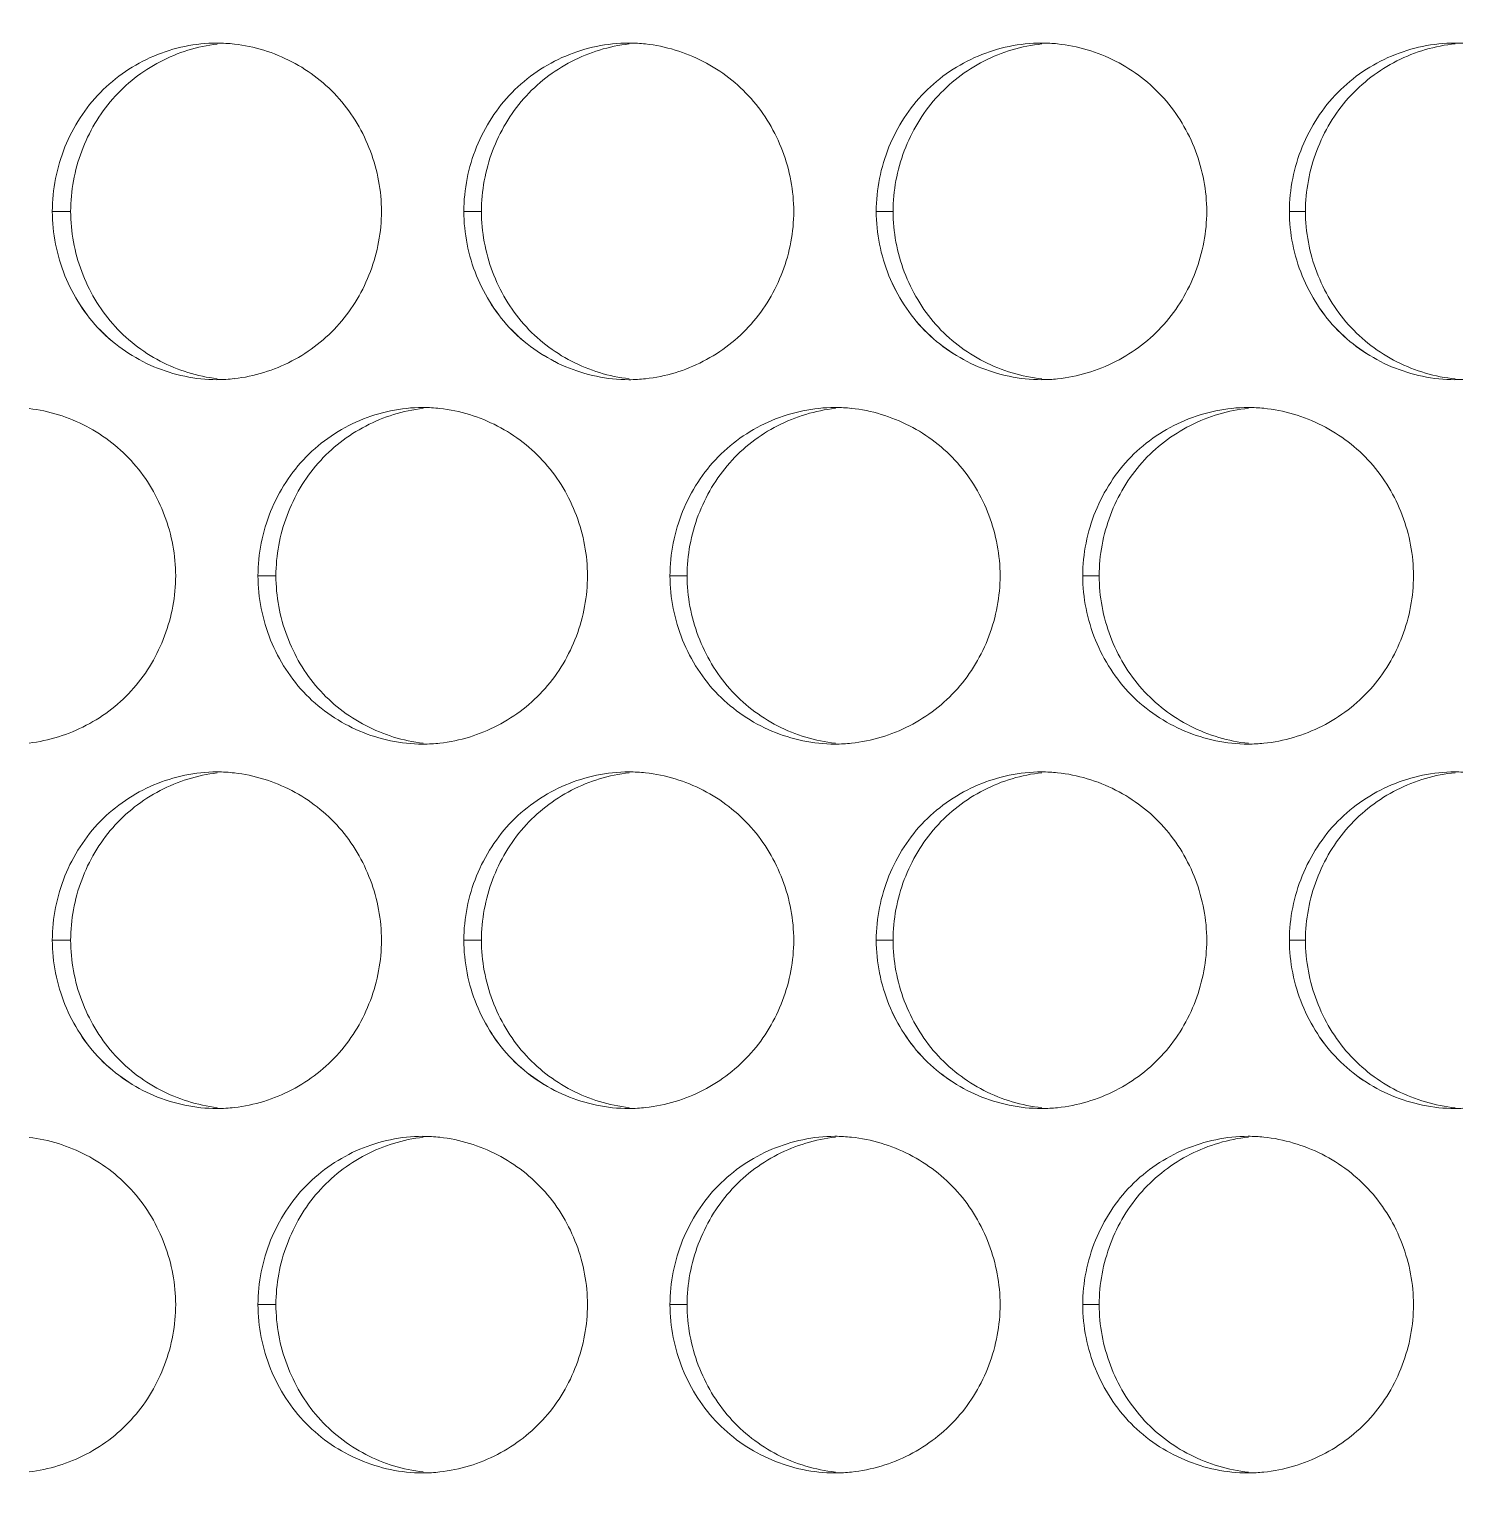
# Model space of a CAD drawing. Header units: millimetres. Extents: x 1177 to 4147, y 93 to 2194.
# Drawn here: x 1637.77 to 1663.32, y 1661.12 to 1687.1 of the extents above; entities that cross this region are included whole.
import ezdxf

# ---------------------------------------------------------------- set-up
doc = ezdxf.new("R2010")
doc.units = ezdxf.units.MM
doc.header["$LTSCALE"] = 0.1
doc.layers.get('0').update_dxf_attribs({"lineweight": 13})
doc.layers.add('标注', color=251, linetype='Continuous', lineweight=9)

msp = doc.modelspace()

# ---------------------------------------------------------------- linework, layer by layer
for radius, start, end in [(196.75, 204.56225, 43.01001), (177.334, 204.90538, 48.55999), (177.047, 204.9052, 48.6494), (168.077, 204.78787, 51.55568), (165.455, 204.70676, 52.44821)]:
    msp.add_arc((1812.49, 1686.895), radius, start, end)
at = {"layer": '标注'}
for p, q in [((1638.506, 1683.856), (1638.179, 1683.856)), ((1638.506, 1683.856), (1638.179, 1683.856)), ((1645.828, 1683.856), (1645.515, 1683.856)), ((1645.828, 1683.856), (1645.515, 1683.856)), ((1653.166, 1683.856), (1652.866, 1683.856)), ((1653.166, 1683.856), (1652.866, 1683.856)), ((1660.517, 1683.856), (1660.231, 1683.856)), ((1660.517, 1683.856), (1660.231, 1683.856)), ((1642.165, 1677.361), (1641.845, 1677.361)), ((1649.495, 1677.361), (1649.189, 1677.361)), ((1656.84, 1677.361), (1656.547, 1677.361)), ((1638.506, 1670.866), (1638.179, 1670.866)), ((1638.506, 1670.866), (1638.179, 1670.866)), ((1645.828, 1670.866), (1645.515, 1670.866)), ((1645.828, 1670.866), (1645.515, 1670.866)), ((1653.166, 1670.866), (1652.866, 1670.866)), ((1653.166, 1670.866), (1652.866, 1670.866)), ((1660.517, 1670.866), (1660.231, 1670.866)), ((1660.517, 1670.866), (1660.231, 1670.866)), ((1642.165, 1664.371), (1641.845, 1664.371)), ((1649.495, 1664.371), (1649.189, 1664.371)), ((1656.84, 1664.371), (1656.547, 1664.371))]:
    msp.add_line(p, q, dxfattribs=at)
for centre, radius, start, end in [((1641.111, 1684.117), 2.739, 86.5917, 89.9937), ((1641.111, 1684.117), 2.739, 86.5917, 89.9937), ((1641.108, 1684.063), 2.793, 83.4837, 86.5922), ((1641.108, 1684.063), 2.793, 83.4837, 86.5922), ((1648.453, 1684.107), 2.749, 86.7509, 89.9943), ((1648.453, 1684.107), 2.749, 86.7509, 89.9943), ((1648.45, 1684.056), 2.801, 83.7856, 86.7514), ((1648.45, 1684.056), 2.801, 83.7856, 86.7514), ((1655.81, 1684.098), 2.758, 86.9087, 89.9949), ((1655.81, 1684.098), 2.758, 86.9087, 89.9949), ((1655.807, 1684.049), 2.808, 84.085, 86.9091), ((1655.807, 1684.049), 2.808, 84.085, 86.9091), ((1663.181, 1684.089), 2.767, 87.065, 89.9954), ((1663.181, 1684.089), 2.767, 87.065, 89.9954), ((1641.111, 1683.596), 2.739, 270.0063, 273.4083), ((1641.111, 1683.596), 2.739, 270.0063, 273.4083), ((1641.108, 1683.65), 2.793, 273.4078, 276.5163), ((1641.108, 1683.65), 2.793, 273.4078, 276.5163), ((1648.453, 1683.605), 2.749, 270.0057, 273.2491), ((1648.453, 1683.605), 2.749, 270.0057, 273.2491), ((1648.45, 1683.657), 2.801, 273.2486, 276.2144), ((1648.45, 1683.657), 2.801, 273.2486, 276.2144), ((1655.81, 1683.615), 2.758, 270.0051, 273.0913), ((1655.81, 1683.615), 2.758, 270.0051, 273.0913), ((1655.807, 1683.664), 2.808, 273.0909, 275.915), ((1655.807, 1683.664), 2.808, 273.0909, 275.915), ((1663.181, 1683.624), 2.767, 270.0046, 272.935), ((1663.181, 1683.624), 2.767, 270.0046, 272.935), ((1644.78, 1677.617), 2.744, 86.6715, 89.994), ((1644.777, 1677.564), 2.797, 83.635, 86.672), ((1652.13, 1677.607), 2.754, 86.83, 89.9946), ((1652.127, 1677.557), 2.804, 83.9356, 86.8305), ((1659.494, 1677.598), 2.763, 86.987, 89.9951), ((1659.491, 1677.55), 2.811, 84.2338, 86.9874), ((1644.78, 1677.105), 2.744, 270.006, 273.3285), ((1644.777, 1677.158), 2.797, 273.328, 276.365), ((1652.13, 1677.115), 2.754, 270.0054, 273.17), ((1652.127, 1677.165), 2.804, 273.1695, 276.0644), ((1659.494, 1677.124), 2.763, 270.0049, 273.013), ((1659.491, 1677.172), 2.811, 273.0126, 275.7662), ((1641.111, 1671.127), 2.739, 86.5917, 89.9937), ((1641.111, 1671.127), 2.739, 86.5917, 89.9937), ((1641.108, 1671.073), 2.793, 83.4837, 86.5922), ((1641.108, 1671.073), 2.793, 83.4837, 86.5922), ((1648.453, 1671.117), 2.749, 86.7509, 89.9943), ((1648.453, 1671.117), 2.749, 86.7509, 89.9943), ((1648.45, 1671.065), 2.801, 83.7856, 86.7514), ((1648.45, 1671.065), 2.801, 83.7856, 86.7514), ((1655.81, 1671.108), 2.758, 86.9087, 89.9949), ((1655.81, 1671.108), 2.758, 86.9087, 89.9949), ((1655.807, 1671.058), 2.808, 84.085, 86.9091), ((1655.807, 1671.058), 2.808, 84.085, 86.9091), ((1663.181, 1671.099), 2.767, 87.065, 89.9954), ((1663.181, 1671.099), 2.767, 87.065, 89.9954), ((1641.111, 1670.605), 2.739, 270.0063, 273.4083), ((1641.111, 1670.605), 2.739, 270.0063, 273.4083), ((1641.108, 1670.659), 2.793, 273.4078, 276.5163), ((1641.108, 1670.659), 2.793, 273.4078, 276.5163), ((1648.453, 1670.615), 2.749, 270.0057, 273.2491), ((1648.453, 1670.615), 2.749, 270.0057, 273.2491), ((1648.45, 1670.667), 2.801, 273.2486, 276.2144), ((1648.45, 1670.667), 2.801, 273.2486, 276.2144), ((1655.81, 1670.624), 2.758, 270.0051, 273.0913), ((1655.81, 1670.624), 2.758, 270.0051, 273.0913), ((1655.807, 1670.674), 2.808, 273.0909, 275.915), ((1655.807, 1670.674), 2.808, 273.0909, 275.915), ((1663.181, 1670.633), 2.767, 270.0046, 272.935), ((1663.181, 1670.633), 2.767, 270.0046, 272.935), ((1644.78, 1664.626), 2.744, 86.6715, 89.994), ((1644.777, 1664.574), 2.797, 83.635, 86.672), ((1652.13, 1664.617), 2.754, 86.83, 89.9946), ((1652.127, 1664.566), 2.804, 83.9356, 86.8305), ((1659.494, 1664.608), 2.763, 86.987, 89.9951), ((1659.491, 1664.56), 2.811, 84.2338, 86.9874), ((1644.78, 1664.115), 2.744, 270.006, 273.3285), ((1644.777, 1664.168), 2.797, 273.328, 276.365), ((1652.13, 1664.125), 2.754, 270.0054, 273.17), ((1652.127, 1664.175), 2.804, 273.1695, 276.0644), ((1659.494, 1664.134), 2.763, 270.0049, 273.013), ((1659.491, 1664.182), 2.811, 273.0126, 275.7662)]:
    msp.add_arc(centre, radius, start, end, dxfattribs=at)
msp.add_spline([(2027.49, 1819.182), (1864.296, 1806.369), (1766.772, 1737.15), (1658.757, 1615.796), (1597.49, 1595.163)], degree=3, dxfattribs=at)
for points, knots in [([(1641.119, 1686.838), (1640.766, 1686.798), (1640.067, 1686.58), (1639.201, 1685.903), (1638.642, 1684.949), (1638.506, 1684.22), (1638.506, 1683.856)], [0, 0, 0, 0, 0.247448, 0.496162, 0.747255, 1, 1, 1, 1]), ([(1641.119, 1686.838), (1640.766, 1686.798), (1640.067, 1686.58), (1639.201, 1685.903), (1638.642, 1684.949), (1638.506, 1684.22), (1638.506, 1683.856)], [0, 0, 0, 0, 0.247448, 0.496162, 0.747255, 1, 1, 1, 1]), ([(1644.046, 1683.856), (1644.046, 1684.22), (1643.909, 1684.95), (1643.348, 1685.904), (1642.48, 1686.581), (1641.779, 1686.798), (1641.425, 1686.838)], [0, 0, 0, 0, 0.252469, 0.503469, 0.752319, 1, 1, 1, 1]), ([(1644.046, 1683.856), (1644.046, 1684.22), (1643.909, 1684.95), (1643.348, 1685.904), (1642.48, 1686.581), (1641.779, 1686.798), (1641.425, 1686.838)], [0, 0, 0, 0, 0.252469, 0.503469, 0.752319, 1, 1, 1, 1]), ([(1648.461, 1686.84), (1648.106, 1686.801), (1647.402, 1686.586), (1646.529, 1685.91), (1645.966, 1684.953), (1645.828, 1684.221), (1645.828, 1683.856)], [0, 0, 0, 0, 0.247668, 0.496469, 0.747461, 1, 1, 1, 1]), ([(1648.461, 1686.84), (1648.106, 1686.801), (1647.402, 1686.586), (1646.529, 1685.91), (1645.966, 1684.953), (1645.828, 1684.221), (1645.828, 1683.856)], [0, 0, 0, 0, 0.247668, 0.496469, 0.747461, 1, 1, 1, 1]), ([(1651.395, 1683.856), (1651.395, 1684.221), (1651.256, 1684.954), (1650.69, 1685.91), (1649.815, 1686.586), (1649.11, 1686.801), (1648.754, 1686.84)], [0, 0, 0, 0, 0.252265, 0.503165, 0.752101, 1, 1, 1, 1]), ([(1651.395, 1683.856), (1651.395, 1684.221), (1651.256, 1684.954), (1650.69, 1685.91), (1649.815, 1686.586), (1649.11, 1686.801), (1648.754, 1686.84)], [0, 0, 0, 0, 0.252265, 0.503165, 0.752101, 1, 1, 1, 1]), ([(1655.818, 1686.841), (1655.46, 1686.804), (1654.752, 1686.592), (1653.873, 1685.916), (1653.305, 1684.957), (1653.166, 1684.222), (1653.166, 1683.856)], [0, 0, 0, 0, 0.247878, 0.496764, 0.747659, 1, 1, 1, 1]), ([(1655.818, 1686.841), (1655.46, 1686.804), (1654.752, 1686.592), (1653.873, 1685.916), (1653.305, 1684.957), (1653.166, 1684.222), (1653.166, 1683.856)], [0, 0, 0, 0, 0.247878, 0.496764, 0.747659, 1, 1, 1, 1]), ([(1658.757, 1683.856), (1658.757, 1684.222), (1658.617, 1684.958), (1658.047, 1685.916), (1657.165, 1686.592), (1656.455, 1686.804), (1656.097, 1686.841)], [0, 0, 0, 0, 0.25207, 0.502874, 0.751892, 1, 1, 1, 1]), ([(1658.757, 1683.856), (1658.757, 1684.222), (1658.617, 1684.958), (1658.047, 1685.916), (1657.165, 1686.592), (1656.455, 1686.804), (1656.097, 1686.841)], [0, 0, 0, 0, 0.25207, 0.502874, 0.751892, 1, 1, 1, 1]), ([(1663.188, 1686.843), (1662.829, 1686.807), (1662.116, 1686.597), (1661.23, 1685.922), (1660.657, 1684.961), (1660.517, 1684.223), (1660.517, 1683.856)], [0, 0, 0, 0, 0.248078, 0.497046, 0.747849, 1, 1, 1, 1]), ([(1663.188, 1686.843), (1662.829, 1686.807), (1662.116, 1686.597), (1661.23, 1685.922), (1660.657, 1684.961), (1660.517, 1684.223), (1660.517, 1683.856)], [0, 0, 0, 0, 0.248078, 0.497046, 0.747849, 1, 1, 1, 1]), ([(1638.506, 1683.856), (1638.506, 1683.493), (1638.642, 1682.763), (1639.201, 1681.809), (1640.067, 1681.132), (1640.766, 1680.915), (1641.119, 1680.874)], [0, 0, 0, 0, 0.252745, 0.503838, 0.752552, 1, 1, 1, 1]), ([(1638.506, 1683.856), (1638.506, 1683.493), (1638.642, 1682.763), (1639.201, 1681.809), (1640.067, 1681.132), (1640.766, 1680.915), (1641.119, 1680.874)], [0, 0, 0, 0, 0.252745, 0.503838, 0.752552, 1, 1, 1, 1]), ([(1641.425, 1680.874), (1641.779, 1680.915), (1642.48, 1681.132), (1643.348, 1681.809), (1643.909, 1682.763), (1644.046, 1683.493), (1644.046, 1683.856)], [0, 0, 0, 0, 0.247681, 0.496531, 0.747531, 1, 1, 1, 1]), ([(1641.425, 1680.874), (1641.779, 1680.915), (1642.48, 1681.132), (1643.348, 1681.809), (1643.909, 1682.763), (1644.046, 1683.493), (1644.046, 1683.856)], [0, 0, 0, 0, 0.247681, 0.496531, 0.747531, 1, 1, 1, 1]), ([(1645.828, 1683.856), (1645.828, 1683.492), (1645.966, 1682.759), (1646.529, 1681.803), (1647.402, 1681.127), (1648.106, 1680.912), (1648.461, 1680.873)], [0, 0, 0, 0, 0.252539, 0.503531, 0.752332, 1, 1, 1, 1]), ([(1645.828, 1683.856), (1645.828, 1683.492), (1645.966, 1682.759), (1646.529, 1681.803), (1647.402, 1681.127), (1648.106, 1680.912), (1648.461, 1680.873)], [0, 0, 0, 0, 0.252539, 0.503531, 0.752332, 1, 1, 1, 1]), ([(1648.754, 1680.873), (1649.11, 1680.911), (1649.815, 1681.126), (1650.69, 1681.802), (1651.256, 1682.759), (1651.395, 1683.492), (1651.395, 1683.856)], [0, 0, 0, 0, 0.247899, 0.496835, 0.747735, 1, 1, 1, 1]), ([(1648.754, 1680.873), (1649.11, 1680.911), (1649.815, 1681.126), (1650.69, 1681.802), (1651.256, 1682.759), (1651.395, 1683.492), (1651.395, 1683.856)], [0, 0, 0, 0, 0.247899, 0.496835, 0.747735, 1, 1, 1, 1]), ([(1653.166, 1683.856), (1653.166, 1683.49), (1653.305, 1682.755), (1653.873, 1681.797), (1654.752, 1681.121), (1655.46, 1680.908), (1655.818, 1680.871)], [0, 0, 0, 0, 0.252341, 0.503236, 0.752122, 1, 1, 1, 1]), ([(1653.166, 1683.856), (1653.166, 1683.49), (1653.305, 1682.755), (1653.873, 1681.797), (1654.752, 1681.121), (1655.46, 1680.908), (1655.818, 1680.871)], [0, 0, 0, 0, 0.252341, 0.503236, 0.752122, 1, 1, 1, 1]), ([(1656.097, 1680.871), (1656.455, 1680.908), (1657.165, 1681.121), (1658.047, 1681.796), (1658.617, 1682.755), (1658.757, 1683.49), (1658.757, 1683.856)], [0, 0, 0, 0, 0.248108, 0.497126, 0.74793, 1, 1, 1, 1]), ([(1656.097, 1680.871), (1656.455, 1680.908), (1657.165, 1681.121), (1658.047, 1681.796), (1658.617, 1682.755), (1658.757, 1683.49), (1658.757, 1683.856)], [0, 0, 0, 0, 0.248108, 0.497126, 0.74793, 1, 1, 1, 1]), ([(1660.517, 1683.856), (1660.517, 1683.489), (1660.657, 1682.752), (1661.23, 1681.791), (1662.116, 1681.116), (1662.829, 1680.905), (1663.188, 1680.87)], [0, 0, 0, 0, 0.252151, 0.502954, 0.751922, 1, 1, 1, 1]), ([(1660.517, 1683.856), (1660.517, 1683.489), (1660.657, 1682.752), (1661.23, 1681.791), (1662.116, 1681.116), (1662.829, 1680.905), (1663.188, 1680.87)], [0, 0, 0, 0, 0.252151, 0.502954, 0.751922, 1, 1, 1, 1]), ([(1638.405, 1682.709), (1638.55, 1682.35), (1638.977, 1681.681), (1639.636, 1681.238), (1639.99, 1681.088)], [0, 0, 0, 0, 0.502056, 1, 1, 1, 1]), ([(1645.741, 1682.709), (1645.887, 1682.35), (1646.315, 1681.68), (1646.976, 1681.238), (1647.33, 1681.088)], [0, 0, 0, 0, 0.501859, 1, 1, 1, 1]), ([(1653.093, 1682.709), (1653.239, 1682.35), (1653.668, 1681.68), (1654.33, 1681.238), (1654.684, 1681.088)], [0, 0, 0, 0, 0.501671, 1, 1, 1, 1]), ([(1660.459, 1682.709), (1660.605, 1682.35), (1661.035, 1681.68), (1661.698, 1681.238), (1662.053, 1681.088)], [0, 0, 0, 0, 0.501492, 1, 1, 1, 1]), ([(1640.378, 1677.361), (1640.378, 1677.724), (1640.241, 1678.453), (1639.683, 1679.406), (1638.818, 1680.083), (1638.119, 1680.301), (1637.766, 1680.342)], [0, 0, 0, 0, 0.252574, 0.503626, 0.752432, 1, 1, 1, 1]), ([(1644.789, 1680.344), (1644.434, 1680.304), (1643.733, 1680.088), (1642.863, 1679.411), (1642.302, 1678.456), (1642.165, 1677.725), (1642.165, 1677.361)], [0, 0, 0, 0, 0.247559, 0.496317, 0.747359, 1, 1, 1, 1]), ([(1647.719, 1677.361), (1647.719, 1677.725), (1647.581, 1678.457), (1647.018, 1679.412), (1646.146, 1680.088), (1645.443, 1680.304), (1645.087, 1680.344)], [0, 0, 0, 0, 0.252366, 0.503316, 0.752209, 1, 1, 1, 1]), ([(1652.138, 1680.345), (1651.781, 1680.307), (1651.075, 1680.094), (1650.199, 1679.417), (1649.633, 1678.46), (1649.495, 1677.726), (1649.495, 1677.361)], [0, 0, 0, 0, 0.247774, 0.496618, 0.747561, 1, 1, 1, 1]), ([(1655.074, 1677.361), (1655.074, 1677.727), (1654.935, 1678.461), (1654.367, 1679.418), (1653.488, 1680.094), (1652.781, 1680.308), (1652.423, 1680.346)], [0, 0, 0, 0, 0.252166, 0.503018, 0.751995, 1, 1, 1, 1]), ([(1659.501, 1680.347), (1659.143, 1680.311), (1658.433, 1680.099), (1657.55, 1679.424), (1656.979, 1678.464), (1656.84, 1677.728), (1656.84, 1677.361)], [0, 0, 0, 0, 0.247979, 0.496907, 0.747755, 1, 1, 1, 1]), ([(1662.443, 1677.361), (1662.443, 1677.728), (1662.303, 1678.464), (1661.73, 1679.424), (1660.845, 1680.099), (1660.133, 1680.311), (1659.774, 1680.347)], [0, 0, 0, 0, 0.251975, 0.502732, 0.751792, 1, 1, 1, 1]), ([(1637.766, 1674.38), (1638.119, 1674.421), (1638.818, 1674.639), (1639.683, 1675.316), (1640.241, 1676.269), (1640.378, 1676.998), (1640.378, 1677.361)], [0, 0, 0, 0, 0.247568, 0.496374, 0.747426, 1, 1, 1, 1]), ([(1642.165, 1677.361), (1642.165, 1676.997), (1642.302, 1676.266), (1642.863, 1675.311), (1643.733, 1674.634), (1644.434, 1674.418), (1644.789, 1674.378)], [0, 0, 0, 0, 0.252641, 0.503683, 0.752441, 1, 1, 1, 1]), ([(1645.087, 1674.378), (1645.443, 1674.418), (1646.146, 1674.634), (1647.018, 1675.31), (1647.581, 1676.265), (1647.719, 1676.997), (1647.719, 1677.361)], [0, 0, 0, 0, 0.247791, 0.496684, 0.747634, 1, 1, 1, 1]), ([(1649.495, 1677.361), (1649.495, 1676.996), (1649.633, 1676.262), (1650.199, 1675.305), (1651.075, 1674.629), (1651.781, 1674.415), (1652.138, 1674.377)], [0, 0, 0, 0, 0.252439, 0.503382, 0.752226, 1, 1, 1, 1]), ([(1652.423, 1674.377), (1652.781, 1674.415), (1653.488, 1674.628), (1654.367, 1675.304), (1654.935, 1676.262), (1655.074, 1676.996), (1655.074, 1677.361)], [0, 0, 0, 0, 0.248005, 0.496982, 0.747834, 1, 1, 1, 1]), ([(1656.84, 1677.361), (1656.84, 1676.995), (1656.979, 1676.258), (1657.55, 1675.299), (1658.433, 1674.623), (1659.143, 1674.412), (1659.501, 1674.375)], [0, 0, 0, 0, 0.252245, 0.503093, 0.752021, 1, 1, 1, 1]), ([(1659.774, 1674.375), (1660.133, 1674.412), (1660.845, 1674.623), (1661.73, 1675.298), (1662.303, 1676.258), (1662.443, 1676.995), (1662.443, 1677.361)], [0, 0, 0, 0, 0.248208, 0.497268, 0.748025, 1, 1, 1, 1]), ([(1641.119, 1673.848), (1640.766, 1673.807), (1640.067, 1673.59), (1639.201, 1672.913), (1638.642, 1671.959), (1638.506, 1671.229), (1638.506, 1670.866)], [0, 0, 0, 0, 0.247448, 0.496162, 0.747255, 1, 1, 1, 1]), ([(1641.119, 1673.848), (1640.766, 1673.807), (1640.067, 1673.59), (1639.201, 1672.913), (1638.642, 1671.959), (1638.506, 1671.229), (1638.506, 1670.866)], [0, 0, 0, 0, 0.247448, 0.496162, 0.747255, 1, 1, 1, 1]), ([(1644.046, 1670.866), (1644.046, 1671.23), (1643.909, 1671.96), (1643.348, 1672.914), (1642.48, 1673.59), (1641.779, 1673.808), (1641.425, 1673.848)], [0, 0, 0, 0, 0.252469, 0.503469, 0.752319, 1, 1, 1, 1]), ([(1644.046, 1670.866), (1644.046, 1671.23), (1643.909, 1671.96), (1643.348, 1672.914), (1642.48, 1673.59), (1641.779, 1673.808), (1641.425, 1673.848)], [0, 0, 0, 0, 0.252469, 0.503469, 0.752319, 1, 1, 1, 1]), ([(1648.461, 1673.85), (1648.106, 1673.811), (1647.402, 1673.596), (1646.529, 1672.919), (1645.966, 1671.963), (1645.828, 1671.231), (1645.828, 1670.866)], [0, 0, 0, 0, 0.247668, 0.496469, 0.747461, 1, 1, 1, 1]), ([(1648.461, 1673.85), (1648.106, 1673.811), (1647.402, 1673.596), (1646.529, 1672.919), (1645.966, 1671.963), (1645.828, 1671.231), (1645.828, 1670.866)], [0, 0, 0, 0, 0.247668, 0.496469, 0.747461, 1, 1, 1, 1]), ([(1651.395, 1670.866), (1651.395, 1671.231), (1651.256, 1671.964), (1650.69, 1672.92), (1649.815, 1673.596), (1649.11, 1673.811), (1648.754, 1673.85)], [0, 0, 0, 0, 0.252265, 0.503165, 0.752101, 1, 1, 1, 1]), ([(1651.395, 1670.866), (1651.395, 1671.231), (1651.256, 1671.964), (1650.69, 1672.92), (1649.815, 1673.596), (1649.11, 1673.811), (1648.754, 1673.85)], [0, 0, 0, 0, 0.252265, 0.503165, 0.752101, 1, 1, 1, 1]), ([(1655.818, 1673.851), (1655.46, 1673.814), (1654.752, 1673.601), (1653.873, 1672.925), (1653.305, 1671.967), (1653.166, 1671.232), (1653.166, 1670.866)], [0, 0, 0, 0, 0.247878, 0.496764, 0.747659, 1, 1, 1, 1]), ([(1655.818, 1673.851), (1655.46, 1673.814), (1654.752, 1673.601), (1653.873, 1672.925), (1653.305, 1671.967), (1653.166, 1671.232), (1653.166, 1670.866)], [0, 0, 0, 0, 0.247878, 0.496764, 0.747659, 1, 1, 1, 1]), ([(1658.757, 1670.866), (1658.757, 1671.232), (1658.617, 1671.967), (1658.047, 1672.926), (1657.165, 1673.601), (1656.455, 1673.814), (1656.097, 1673.851)], [0, 0, 0, 0, 0.25207, 0.502874, 0.751892, 1, 1, 1, 1]), ([(1658.757, 1670.866), (1658.757, 1671.232), (1658.617, 1671.967), (1658.047, 1672.926), (1657.165, 1673.601), (1656.455, 1673.814), (1656.097, 1673.851)], [0, 0, 0, 0, 0.25207, 0.502874, 0.751892, 1, 1, 1, 1]), ([(1663.188, 1673.852), (1662.829, 1673.817), (1662.116, 1673.607), (1661.23, 1672.931), (1660.657, 1671.971), (1660.517, 1671.233), (1660.517, 1670.866)], [0, 0, 0, 0, 0.248078, 0.497046, 0.747849, 1, 1, 1, 1]), ([(1663.188, 1673.852), (1662.829, 1673.817), (1662.116, 1673.607), (1661.23, 1672.931), (1660.657, 1671.971), (1660.517, 1671.233), (1660.517, 1670.866)], [0, 0, 0, 0, 0.248078, 0.497046, 0.747849, 1, 1, 1, 1]), ([(1638.506, 1670.866), (1638.506, 1670.502), (1638.642, 1669.773), (1639.201, 1668.819), (1640.067, 1668.142), (1640.766, 1667.925), (1641.119, 1667.884)], [0, 0, 0, 0, 0.252745, 0.503838, 0.752552, 1, 1, 1, 1]), ([(1638.506, 1670.866), (1638.506, 1670.502), (1638.642, 1669.773), (1639.201, 1668.819), (1640.067, 1668.142), (1640.766, 1667.925), (1641.119, 1667.884)], [0, 0, 0, 0, 0.252745, 0.503838, 0.752552, 1, 1, 1, 1]), ([(1641.425, 1667.884), (1641.779, 1667.924), (1642.48, 1668.141), (1643.348, 1668.818), (1643.909, 1669.772), (1644.046, 1670.502), (1644.046, 1670.866)], [0, 0, 0, 0, 0.247681, 0.496531, 0.747531, 1, 1, 1, 1]), ([(1641.425, 1667.884), (1641.779, 1667.924), (1642.48, 1668.141), (1643.348, 1668.818), (1643.909, 1669.772), (1644.046, 1670.502), (1644.046, 1670.866)], [0, 0, 0, 0, 0.247681, 0.496531, 0.747531, 1, 1, 1, 1]), ([(1645.828, 1670.866), (1645.828, 1670.501), (1645.966, 1669.769), (1646.529, 1668.813), (1647.402, 1668.136), (1648.106, 1667.921), (1648.461, 1667.882)], [0, 0, 0, 0, 0.252539, 0.503531, 0.752332, 1, 1, 1, 1]), ([(1645.828, 1670.866), (1645.828, 1670.501), (1645.966, 1669.769), (1646.529, 1668.813), (1647.402, 1668.136), (1648.106, 1667.921), (1648.461, 1667.882)], [0, 0, 0, 0, 0.252539, 0.503531, 0.752332, 1, 1, 1, 1]), ([(1648.754, 1667.882), (1649.11, 1667.921), (1649.815, 1668.136), (1650.69, 1668.812), (1651.256, 1669.768), (1651.395, 1670.501), (1651.395, 1670.866)], [0, 0, 0, 0, 0.247899, 0.496835, 0.747735, 1, 1, 1, 1]), ([(1648.754, 1667.882), (1649.11, 1667.921), (1649.815, 1668.136), (1650.69, 1668.812), (1651.256, 1669.768), (1651.395, 1670.501), (1651.395, 1670.866)], [0, 0, 0, 0, 0.247899, 0.496835, 0.747735, 1, 1, 1, 1]), ([(1653.166, 1670.866), (1653.166, 1670.5), (1653.305, 1669.765), (1653.873, 1668.807), (1654.752, 1668.131), (1655.46, 1667.918), (1655.818, 1667.881)], [0, 0, 0, 0, 0.252341, 0.503236, 0.752122, 1, 1, 1, 1]), ([(1653.166, 1670.866), (1653.166, 1670.5), (1653.305, 1669.765), (1653.873, 1668.807), (1654.752, 1668.131), (1655.46, 1667.918), (1655.818, 1667.881)], [0, 0, 0, 0, 0.252341, 0.503236, 0.752122, 1, 1, 1, 1]), ([(1656.097, 1667.881), (1656.455, 1667.918), (1657.165, 1668.13), (1658.047, 1668.806), (1658.617, 1669.765), (1658.757, 1670.5), (1658.757, 1670.866)], [0, 0, 0, 0, 0.248108, 0.497126, 0.74793, 1, 1, 1, 1]), ([(1656.097, 1667.881), (1656.455, 1667.918), (1657.165, 1668.13), (1658.047, 1668.806), (1658.617, 1669.765), (1658.757, 1670.5), (1658.757, 1670.866)], [0, 0, 0, 0, 0.248108, 0.497126, 0.74793, 1, 1, 1, 1]), ([(1660.517, 1670.866), (1660.517, 1670.499), (1660.657, 1669.761), (1661.23, 1668.8), (1662.116, 1668.125), (1662.829, 1667.915), (1663.188, 1667.879)], [0, 0, 0, 0, 0.252151, 0.502954, 0.751922, 1, 1, 1, 1]), ([(1660.517, 1670.866), (1660.517, 1670.499), (1660.657, 1669.761), (1661.23, 1668.8), (1662.116, 1668.125), (1662.829, 1667.915), (1663.188, 1667.879)], [0, 0, 0, 0, 0.252151, 0.502954, 0.751922, 1, 1, 1, 1]), ([(1638.405, 1669.719), (1638.55, 1669.36), (1638.977, 1668.69), (1639.636, 1668.248), (1639.99, 1668.098)], [0, 0, 0, 0, 0.502056, 1, 1, 1, 1]), ([(1645.741, 1669.719), (1645.887, 1669.36), (1646.315, 1668.69), (1646.976, 1668.247), (1647.33, 1668.098)], [0, 0, 0, 0, 0.501859, 1, 1, 1, 1]), ([(1653.093, 1669.719), (1653.239, 1669.36), (1653.668, 1668.69), (1654.33, 1668.247), (1654.684, 1668.098)], [0, 0, 0, 0, 0.501671, 1, 1, 1, 1]), ([(1660.459, 1669.719), (1660.605, 1669.36), (1661.035, 1668.689), (1661.698, 1668.247), (1662.053, 1668.098)], [0, 0, 0, 0, 0.501492, 1, 1, 1, 1]), ([(1640.378, 1664.371), (1640.378, 1664.734), (1640.241, 1665.463), (1639.683, 1666.415), (1638.818, 1667.092), (1638.119, 1667.311), (1637.766, 1667.352)], [0, 0, 0, 0, 0.252574, 0.503626, 0.752432, 1, 1, 1, 1]), ([(1644.789, 1667.354), (1644.434, 1667.314), (1643.733, 1667.098), (1642.863, 1666.421), (1642.302, 1665.466), (1642.165, 1664.735), (1642.165, 1664.371)], [0, 0, 0, 0, 0.247559, 0.496317, 0.747359, 1, 1, 1, 1]), ([(1647.719, 1664.371), (1647.719, 1664.735), (1647.581, 1665.466), (1647.018, 1666.422), (1646.146, 1667.098), (1645.443, 1667.314), (1645.087, 1667.354)], [0, 0, 0, 0, 0.252366, 0.503316, 0.752209, 1, 1, 1, 1]), ([(1652.138, 1667.355), (1651.781, 1667.317), (1651.075, 1667.103), (1650.199, 1666.427), (1649.633, 1665.47), (1649.495, 1664.736), (1649.495, 1664.371)], [0, 0, 0, 0, 0.247774, 0.496618, 0.747561, 1, 1, 1, 1]), ([(1655.074, 1664.371), (1655.074, 1664.736), (1654.935, 1665.47), (1654.367, 1666.428), (1653.488, 1667.104), (1652.781, 1667.317), (1652.423, 1667.355)], [0, 0, 0, 0, 0.252166, 0.503018, 0.751995, 1, 1, 1, 1]), ([(1659.501, 1667.357), (1659.143, 1667.32), (1658.433, 1667.109), (1657.55, 1666.433), (1656.979, 1665.474), (1656.84, 1664.737), (1656.84, 1664.371)], [0, 0, 0, 0, 0.247979, 0.496907, 0.747755, 1, 1, 1, 1]), ([(1662.443, 1664.371), (1662.443, 1664.737), (1662.303, 1665.474), (1661.73, 1666.434), (1660.845, 1667.109), (1660.133, 1667.32), (1659.774, 1667.357)], [0, 0, 0, 0, 0.251975, 0.502732, 0.751792, 1, 1, 1, 1]), ([(1637.766, 1661.39), (1638.119, 1661.431), (1638.818, 1661.649), (1639.683, 1662.326), (1640.241, 1663.279), (1640.378, 1664.008), (1640.378, 1664.371)], [0, 0, 0, 0, 0.247568, 0.496374, 0.747426, 1, 1, 1, 1]), ([(1642.165, 1664.371), (1642.165, 1664.007), (1642.302, 1663.276), (1642.863, 1662.321), (1643.733, 1661.644), (1644.434, 1661.428), (1644.789, 1661.388)], [0, 0, 0, 0, 0.252641, 0.503683, 0.752441, 1, 1, 1, 1]), ([(1645.087, 1661.388), (1645.443, 1661.428), (1646.146, 1661.644), (1647.018, 1662.32), (1647.581, 1663.275), (1647.719, 1664.007), (1647.719, 1664.371)], [0, 0, 0, 0, 0.247791, 0.496684, 0.747634, 1, 1, 1, 1]), ([(1649.495, 1664.371), (1649.495, 1664.005), (1649.633, 1663.272), (1650.199, 1662.314), (1651.075, 1661.638), (1651.781, 1661.424), (1652.138, 1661.386)], [0, 0, 0, 0, 0.252439, 0.503382, 0.752226, 1, 1, 1, 1]), ([(1652.423, 1661.386), (1652.781, 1661.424), (1653.488, 1661.638), (1654.367, 1662.314), (1654.935, 1663.271), (1655.074, 1664.005), (1655.074, 1664.371)], [0, 0, 0, 0, 0.248005, 0.496982, 0.747834, 1, 1, 1, 1]), ([(1656.84, 1664.371), (1656.84, 1664.004), (1656.979, 1663.268), (1657.55, 1662.308), (1658.433, 1661.633), (1659.143, 1661.421), (1659.501, 1661.385)], [0, 0, 0, 0, 0.252245, 0.503093, 0.752021, 1, 1, 1, 1]), ([(1659.774, 1661.385), (1660.133, 1661.421), (1660.845, 1661.633), (1661.73, 1662.308), (1662.303, 1663.267), (1662.443, 1664.004), (1662.443, 1664.371)], [0, 0, 0, 0, 0.248208, 0.497268, 0.748025, 1, 1, 1, 1])]:
    msp.add_open_spline(points, degree=3, knots=knots, dxfattribs=at)
for points in [[(1641.111, 1686.856), (1640.73, 1686.856), (1640.341, 1686.774), (1639.99, 1686.625)], [(1641.111, 1686.856), (1640.73, 1686.856), (1640.341, 1686.774), (1639.99, 1686.625)], [(1648.454, 1686.856), (1648.071, 1686.856), (1647.682, 1686.774), (1647.33, 1686.625)], [(1648.454, 1686.856), (1648.071, 1686.856), (1647.682, 1686.774), (1647.33, 1686.625)], [(1655.81, 1686.856), (1655.427, 1686.856), (1655.037, 1686.774), (1654.684, 1686.625)], [(1655.81, 1686.856), (1655.427, 1686.856), (1655.037, 1686.774), (1654.684, 1686.625)], [(1663.181, 1686.856), (1662.797, 1686.856), (1662.407, 1686.774), (1662.053, 1686.625)], [(1663.181, 1686.856), (1662.797, 1686.856), (1662.407, 1686.774), (1662.053, 1686.625)], [(1639.99, 1686.625), (1639.636, 1686.475), (1639.305, 1686.252), (1639.037, 1685.977)], [(1639.99, 1686.625), (1639.636, 1686.475), (1639.305, 1686.252), (1639.037, 1685.977)], [(1647.33, 1686.625), (1646.976, 1686.475), (1646.644, 1686.252), (1646.375, 1685.977)], [(1647.33, 1686.625), (1646.976, 1686.475), (1646.644, 1686.252), (1646.375, 1685.977)], [(1654.684, 1686.625), (1654.33, 1686.475), (1653.997, 1686.252), (1653.727, 1685.977)], [(1654.684, 1686.625), (1654.33, 1686.475), (1653.997, 1686.252), (1653.727, 1685.977)], [(1662.053, 1686.625), (1661.698, 1686.475), (1661.365, 1686.252), (1661.094, 1685.977)], [(1662.053, 1686.625), (1661.698, 1686.475), (1661.365, 1686.252), (1661.094, 1685.977)], [(1639.037, 1685.977), (1638.766, 1685.7), (1638.55, 1685.362), (1638.405, 1685.004)], [(1639.037, 1685.977), (1638.766, 1685.7), (1638.55, 1685.362), (1638.405, 1685.004)], [(1646.375, 1685.977), (1646.104, 1685.7), (1645.887, 1685.362), (1645.741, 1685.004)], [(1646.375, 1685.977), (1646.104, 1685.7), (1645.887, 1685.362), (1645.741, 1685.004)], [(1653.727, 1685.977), (1653.456, 1685.701), (1653.239, 1685.362), (1653.093, 1685.004)], [(1653.727, 1685.977), (1653.456, 1685.701), (1653.239, 1685.362), (1653.093, 1685.004)], [(1661.094, 1685.977), (1660.822, 1685.701), (1660.605, 1685.362), (1660.459, 1685.004)], [(1661.094, 1685.977), (1660.822, 1685.701), (1660.605, 1685.362), (1660.459, 1685.004)], [(1638.405, 1685.004), (1638.258, 1684.642), (1638.179, 1684.246), (1638.179, 1683.856)], [(1638.405, 1685.004), (1638.258, 1684.642), (1638.179, 1684.246), (1638.179, 1683.856)], [(1645.741, 1685.004), (1645.595, 1684.642), (1645.515, 1684.246), (1645.515, 1683.856)], [(1645.741, 1685.004), (1645.595, 1684.642), (1645.515, 1684.246), (1645.515, 1683.856)], [(1653.093, 1685.004), (1652.946, 1684.642), (1652.866, 1684.246), (1652.866, 1683.856)], [(1653.093, 1685.004), (1652.946, 1684.642), (1652.866, 1684.246), (1652.866, 1683.856)], [(1660.459, 1685.004), (1660.312, 1684.643), (1660.231, 1684.246), (1660.231, 1683.856)], [(1660.459, 1685.004), (1660.312, 1684.643), (1660.231, 1684.246), (1660.231, 1683.856)], [(1638.179, 1683.856), (1638.179, 1683.467), (1638.258, 1683.07), (1638.405, 1682.709)], [(1638.179, 1683.856), (1638.179, 1683.467), (1638.258, 1683.07), (1638.405, 1682.709)], [(1645.515, 1683.856), (1645.515, 1683.467), (1645.595, 1683.07), (1645.741, 1682.709)], [(1645.515, 1683.856), (1645.515, 1683.467), (1645.595, 1683.07), (1645.741, 1682.709)], [(1652.866, 1683.856), (1652.866, 1683.466), (1652.946, 1683.07), (1653.093, 1682.709)], [(1652.866, 1683.856), (1652.866, 1683.466), (1652.946, 1683.07), (1653.093, 1682.709)], [(1660.231, 1683.856), (1660.231, 1683.466), (1660.312, 1683.07), (1660.459, 1682.709)], [(1660.231, 1683.856), (1660.231, 1683.466), (1660.312, 1683.07), (1660.459, 1682.709)], [(1638.405, 1682.709), (1638.55, 1682.351), (1638.766, 1682.012), (1639.037, 1681.736)], [(1645.741, 1682.709), (1645.887, 1682.35), (1646.104, 1682.012), (1646.375, 1681.736)], [(1653.093, 1682.709), (1653.239, 1682.35), (1653.456, 1682.012), (1653.727, 1681.736)], [(1660.459, 1682.709), (1660.605, 1682.35), (1660.822, 1682.012), (1661.094, 1681.736)], [(1639.037, 1681.736), (1639.305, 1681.461), (1639.636, 1681.238), (1639.99, 1681.088)], [(1646.375, 1681.736), (1646.644, 1681.461), (1646.976, 1681.238), (1647.33, 1681.088)], [(1653.727, 1681.736), (1653.997, 1681.461), (1654.33, 1681.238), (1654.684, 1681.088)], [(1661.094, 1681.736), (1661.365, 1681.461), (1661.698, 1681.238), (1662.053, 1681.088)], [(1639.99, 1681.088), (1640.341, 1680.939), (1640.73, 1680.856), (1641.111, 1680.856)], [(1639.99, 1681.088), (1640.341, 1680.939), (1640.73, 1680.856), (1641.111, 1680.856)], [(1647.33, 1681.088), (1647.682, 1680.939), (1648.071, 1680.856), (1648.454, 1680.856)], [(1647.33, 1681.088), (1647.682, 1680.939), (1648.071, 1680.856), (1648.454, 1680.856)], [(1654.684, 1681.088), (1655.037, 1680.939), (1655.427, 1680.856), (1655.81, 1680.856)], [(1654.684, 1681.088), (1655.037, 1680.939), (1655.427, 1680.856), (1655.81, 1680.856)], [(1662.053, 1681.088), (1662.407, 1680.939), (1662.797, 1680.856), (1663.181, 1680.856)], [(1662.053, 1681.088), (1662.407, 1680.939), (1662.797, 1680.856), (1663.181, 1680.856)], [(1644.781, 1680.361), (1644.398, 1680.361), (1644.01, 1680.278), (1643.658, 1680.129)], [(1652.13, 1680.361), (1651.747, 1680.361), (1651.358, 1680.278), (1651.005, 1680.129)], [(1659.494, 1680.361), (1659.11, 1680.361), (1658.72, 1680.278), (1658.367, 1680.129)], [(1643.658, 1680.129), (1643.304, 1679.979), (1642.973, 1679.757), (1642.704, 1679.482)], [(1651.005, 1680.129), (1650.651, 1679.98), (1650.319, 1679.757), (1650.049, 1679.482)], [(1658.367, 1680.129), (1658.012, 1679.98), (1657.679, 1679.757), (1657.409, 1679.482)], [(1642.704, 1679.482), (1642.433, 1679.205), (1642.217, 1678.867), (1642.071, 1678.508)], [(1650.049, 1679.482), (1649.778, 1679.205), (1649.561, 1678.867), (1649.415, 1678.508)], [(1657.409, 1679.482), (1657.138, 1679.205), (1656.92, 1678.867), (1656.774, 1678.508)], [(1642.071, 1678.508), (1641.925, 1678.147), (1641.845, 1677.751), (1641.845, 1677.361)], [(1649.415, 1678.508), (1649.269, 1678.147), (1649.189, 1677.751), (1649.189, 1677.361)], [(1656.774, 1678.508), (1656.627, 1678.147), (1656.547, 1677.751), (1656.547, 1677.361)], [(1641.845, 1677.361), (1641.845, 1676.971), (1641.925, 1676.575), (1642.071, 1676.214)], [(1649.189, 1677.361), (1649.189, 1676.971), (1649.269, 1676.575), (1649.415, 1676.214)], [(1656.547, 1677.361), (1656.547, 1676.971), (1656.627, 1676.575), (1656.774, 1676.214)], [(1642.071, 1676.214), (1642.217, 1675.855), (1642.433, 1675.517), (1642.704, 1675.241)], [(1649.415, 1676.214), (1649.561, 1675.855), (1649.778, 1675.517), (1650.049, 1675.241)], [(1656.774, 1676.214), (1656.92, 1675.855), (1657.138, 1675.517), (1657.409, 1675.241)], [(1642.704, 1675.241), (1642.973, 1674.966), (1643.304, 1674.743), (1643.658, 1674.593)], [(1650.049, 1675.241), (1650.319, 1674.966), (1650.651, 1674.743), (1651.005, 1674.593)], [(1657.409, 1675.241), (1657.679, 1674.966), (1658.012, 1674.743), (1658.367, 1674.593)], [(1643.658, 1674.593), (1644.01, 1674.444), (1644.398, 1674.361), (1644.781, 1674.361)], [(1651.005, 1674.593), (1651.358, 1674.444), (1651.747, 1674.361), (1652.13, 1674.361)], [(1658.367, 1674.593), (1658.72, 1674.444), (1659.11, 1674.361), (1659.494, 1674.361)], [(1641.111, 1673.866), (1640.73, 1673.866), (1640.341, 1673.783), (1639.99, 1673.634)], [(1641.111, 1673.866), (1640.73, 1673.866), (1640.341, 1673.783), (1639.99, 1673.634)], [(1648.454, 1673.866), (1648.071, 1673.866), (1647.682, 1673.783), (1647.33, 1673.634)], [(1648.454, 1673.866), (1648.071, 1673.866), (1647.682, 1673.783), (1647.33, 1673.634)], [(1655.81, 1673.866), (1655.427, 1673.866), (1655.037, 1673.783), (1654.684, 1673.634)], [(1655.81, 1673.866), (1655.427, 1673.866), (1655.037, 1673.783), (1654.684, 1673.634)], [(1663.181, 1673.866), (1662.797, 1673.866), (1662.407, 1673.783), (1662.053, 1673.634)], [(1663.181, 1673.866), (1662.797, 1673.866), (1662.407, 1673.783), (1662.053, 1673.634)], [(1639.99, 1673.634), (1639.636, 1673.484), (1639.305, 1673.261), (1639.037, 1672.987)], [(1639.99, 1673.634), (1639.636, 1673.484), (1639.305, 1673.261), (1639.037, 1672.987)], [(1647.33, 1673.634), (1646.976, 1673.484), (1646.644, 1673.261), (1646.375, 1672.987)], [(1647.33, 1673.634), (1646.976, 1673.484), (1646.644, 1673.261), (1646.375, 1672.987)], [(1654.684, 1673.634), (1654.33, 1673.484), (1653.997, 1673.261), (1653.727, 1672.987)], [(1654.684, 1673.634), (1654.33, 1673.484), (1653.997, 1673.261), (1653.727, 1672.987)], [(1662.053, 1673.634), (1661.698, 1673.484), (1661.365, 1673.262), (1661.094, 1672.987)], [(1662.053, 1673.634), (1661.698, 1673.484), (1661.365, 1673.262), (1661.094, 1672.987)], [(1639.037, 1672.987), (1638.766, 1672.71), (1638.55, 1672.372), (1638.405, 1672.013)], [(1639.037, 1672.987), (1638.766, 1672.71), (1638.55, 1672.372), (1638.405, 1672.013)], [(1646.375, 1672.987), (1646.104, 1672.71), (1645.887, 1672.372), (1645.741, 1672.013)], [(1646.375, 1672.987), (1646.104, 1672.71), (1645.887, 1672.372), (1645.741, 1672.013)], [(1653.727, 1672.987), (1653.456, 1672.71), (1653.239, 1672.372), (1653.093, 1672.013)], [(1653.727, 1672.987), (1653.456, 1672.71), (1653.239, 1672.372), (1653.093, 1672.013)], [(1661.094, 1672.987), (1660.822, 1672.71), (1660.605, 1672.372), (1660.459, 1672.013)], [(1661.094, 1672.987), (1660.822, 1672.71), (1660.605, 1672.372), (1660.459, 1672.013)], [(1638.405, 1672.013), (1638.258, 1671.652), (1638.179, 1671.256), (1638.179, 1670.866)], [(1638.405, 1672.013), (1638.258, 1671.652), (1638.179, 1671.256), (1638.179, 1670.866)], [(1645.741, 1672.013), (1645.595, 1671.652), (1645.515, 1671.256), (1645.515, 1670.866)], [(1645.741, 1672.013), (1645.595, 1671.652), (1645.515, 1671.256), (1645.515, 1670.866)], [(1653.093, 1672.013), (1652.946, 1671.652), (1652.866, 1671.256), (1652.866, 1670.866)], [(1653.093, 1672.013), (1652.946, 1671.652), (1652.866, 1671.256), (1652.866, 1670.866)], [(1660.459, 1672.013), (1660.312, 1671.652), (1660.231, 1671.256), (1660.231, 1670.866)], [(1660.459, 1672.013), (1660.312, 1671.652), (1660.231, 1671.256), (1660.231, 1670.866)], [(1638.179, 1670.866), (1638.179, 1670.476), (1638.258, 1670.08), (1638.405, 1669.719)], [(1638.179, 1670.866), (1638.179, 1670.476), (1638.258, 1670.08), (1638.405, 1669.719)], [(1645.515, 1670.866), (1645.515, 1670.476), (1645.595, 1670.08), (1645.741, 1669.719)], [(1645.515, 1670.866), (1645.515, 1670.476), (1645.595, 1670.08), (1645.741, 1669.719)], [(1652.866, 1670.866), (1652.866, 1670.476), (1652.946, 1670.08), (1653.093, 1669.719)], [(1652.866, 1670.866), (1652.866, 1670.476), (1652.946, 1670.08), (1653.093, 1669.719)], [(1660.231, 1670.866), (1660.231, 1670.476), (1660.312, 1670.08), (1660.459, 1669.719)], [(1660.231, 1670.866), (1660.231, 1670.476), (1660.312, 1670.08), (1660.459, 1669.719)], [(1638.405, 1669.719), (1638.55, 1669.36), (1638.766, 1669.022), (1639.037, 1668.745)], [(1645.741, 1669.719), (1645.887, 1669.36), (1646.104, 1669.022), (1646.375, 1668.745)], [(1653.093, 1669.719), (1653.239, 1669.36), (1653.456, 1669.022), (1653.727, 1668.745)], [(1660.459, 1669.719), (1660.605, 1669.36), (1660.822, 1669.022), (1661.094, 1668.745)], [(1639.037, 1668.745), (1639.305, 1668.471), (1639.636, 1668.248), (1639.99, 1668.098)], [(1646.375, 1668.745), (1646.644, 1668.471), (1646.976, 1668.248), (1647.33, 1668.098)], [(1653.727, 1668.745), (1653.997, 1668.47), (1654.33, 1668.248), (1654.684, 1668.098)], [(1661.094, 1668.745), (1661.365, 1668.47), (1661.698, 1668.247), (1662.053, 1668.098)], [(1639.99, 1668.098), (1640.341, 1667.949), (1640.73, 1667.866), (1641.111, 1667.866)], [(1639.99, 1668.098), (1640.341, 1667.949), (1640.73, 1667.866), (1641.111, 1667.866)], [(1647.33, 1668.098), (1647.682, 1667.949), (1648.071, 1667.866), (1648.454, 1667.866)], [(1647.33, 1668.098), (1647.682, 1667.949), (1648.071, 1667.866), (1648.454, 1667.866)], [(1654.684, 1668.098), (1655.037, 1667.949), (1655.427, 1667.866), (1655.81, 1667.866)], [(1654.684, 1668.098), (1655.037, 1667.949), (1655.427, 1667.866), (1655.81, 1667.866)], [(1662.053, 1668.098), (1662.407, 1667.949), (1662.797, 1667.866), (1663.181, 1667.866)], [(1662.053, 1668.098), (1662.407, 1667.949), (1662.797, 1667.866), (1663.181, 1667.866)], [(1644.781, 1667.371), (1644.398, 1667.371), (1644.01, 1667.288), (1643.658, 1667.139)], [(1652.13, 1667.371), (1651.747, 1667.371), (1651.358, 1667.288), (1651.005, 1667.139)], [(1659.494, 1667.371), (1659.11, 1667.371), (1658.72, 1667.288), (1658.367, 1667.139)], [(1643.658, 1667.139), (1643.304, 1666.989), (1642.973, 1666.766), (1642.704, 1666.491)], [(1651.005, 1667.139), (1650.651, 1666.989), (1650.319, 1666.766), (1650.049, 1666.491)], [(1658.367, 1667.139), (1658.012, 1666.989), (1657.679, 1666.766), (1657.409, 1666.491)], [(1642.704, 1666.491), (1642.433, 1666.215), (1642.217, 1665.877), (1642.071, 1665.518)], [(1650.049, 1666.491), (1649.778, 1666.215), (1649.561, 1665.877), (1649.415, 1665.518)], [(1657.409, 1666.491), (1657.138, 1666.215), (1656.92, 1665.877), (1656.774, 1665.518)], [(1642.071, 1665.518), (1641.925, 1665.157), (1641.845, 1664.761), (1641.845, 1664.371)], [(1649.415, 1665.518), (1649.269, 1665.157), (1649.189, 1664.761), (1649.189, 1664.371)], [(1656.774, 1665.518), (1656.627, 1665.157), (1656.547, 1664.761), (1656.547, 1664.371)], [(1641.845, 1664.371), (1641.845, 1663.981), (1641.925, 1663.585), (1642.071, 1663.224)], [(1649.189, 1664.371), (1649.189, 1663.981), (1649.269, 1663.585), (1649.415, 1663.224)], [(1656.547, 1664.371), (1656.547, 1663.981), (1656.627, 1663.585), (1656.774, 1663.224)], [(1642.071, 1663.224), (1642.217, 1662.865), (1642.433, 1662.527), (1642.704, 1662.25)], [(1649.415, 1663.224), (1649.561, 1662.865), (1649.778, 1662.527), (1650.049, 1662.25)], [(1656.774, 1663.224), (1656.92, 1662.865), (1657.138, 1662.526), (1657.409, 1662.25)], [(1642.704, 1662.25), (1642.973, 1661.975), (1643.304, 1661.752), (1643.658, 1661.603)], [(1650.049, 1662.25), (1650.319, 1661.975), (1650.651, 1661.752), (1651.005, 1661.603)], [(1657.409, 1662.25), (1657.679, 1661.975), (1658.012, 1661.752), (1658.367, 1661.603)], [(1643.658, 1661.603), (1644.01, 1661.454), (1644.398, 1661.371), (1644.781, 1661.371)], [(1651.005, 1661.603), (1651.358, 1661.454), (1651.747, 1661.371), (1652.13, 1661.371)], [(1658.367, 1661.603), (1658.72, 1661.453), (1659.11, 1661.371), (1659.494, 1661.371)]]:
    msp.add_open_spline(points, degree=3, dxfattribs=at)

doc.saveas('drawing.dxf')
